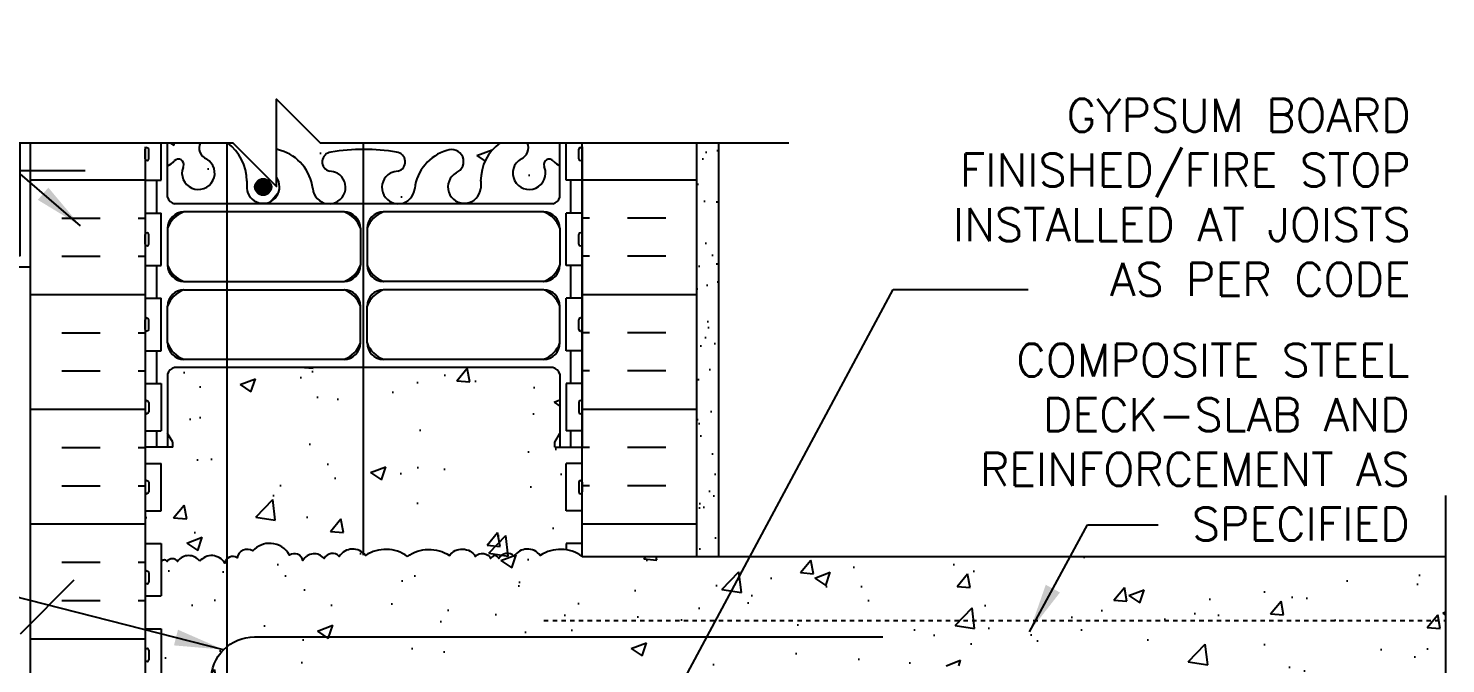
# Model space of a CAD drawing. Header units: inches. Extents: x 142.9 to 233.9, y 158.4 to 227.2.
# Drawn here: x 200.42 to 232.86, y 211.96 to 226.49 of the extents above; entities that cross this region are included whole.
import ezdxf

# ---------------------------------------------------------------- set-up
doc = ezdxf.new("R2010")
doc.units = ezdxf.units.IN
doc.header["$LTSCALE"] = 0.5
doc.header["$MEASUREMENT"] = 0
doc.linetypes.add('HIDDEN2', pattern=[0.1875, 0.125, -0.0625])
for name, color, linetype in [('HATCH', 12, 'Continuous'), ('line25', 2, 'Continuous'), ('LINE3', 3, 'Continuous'), ('LINE50', 5, 'Continuous'), ('LINE9', 9, 'Continuous'), ('TEXT', 4, 'Continuous'), ('Web_Edge', 9, 'Continuous')]:
    doc.layers.add(name, color=color, linetype=linetype)
doc.styles.add('DIM', font='romans.shx', dxfattribs={"width": 0.7})
doc.styles.add('ROMANS', font='romans.shx', dxfattribs={"height": 0.75})
doc.dimstyles.new('ext_12', dxfattribs={"dimscale": 12, "dimtxt": 0.09375, "dimasz": 0.09375, "dimexe": 0.09375, "dimexo": 0.0625, "dimgap": 0.0625, "dimtad": 1, "dimdec": 1, "dimzin": 3, "dimdsep": 46, "dimlunit": 4, "dimtxsty": 'DIM', "dimcen": 0.09, "dimdle": 0.09375, "dimclrt": 4, "dimadec": 0, "dimazin": 0, "dimtfac": 1, "dimtdec": 1, "dimtmove": 2, "dimatfit": 3, "dimfxl": 1, "dimfrac": 2, "dimtolj": 1, "dimtzin": 0, "dimarcsym": 0})

msp = doc.modelspace()

# ---------------------------------------------------------------- hatches: boundary and pattern name
at = {"layer": 'HATCH'}
h = msp.add_hatch(dxfattribs=at)
h.set_pattern_fill('AR-CONC', color=256, scale=0.5)
h.set_pattern_definition([(50, (0, 0), (3.5863, -0.31376), [0.375, -4.125]), (355, (0, 0), (-0.693757, 3.76096), [0.3, -3.3]), (100.4514, (0.299, -0.026), (2.892544, 3.4472), [0.3187, -3.50571]), (46.1842, (0, 1), (5.336207, -0.827596), [0.5625, -6.1875]), (96.6356, (0.4447, 0.931), (4.67331, 4.87059), [0.47805, -5.25857]), (351.1842, (0, 1), (4.67331, 4.87059), [0.45, -4.95]), (21, (0.5, 0.75), (2.984535, -2.013094), [0.375, -4.125]), (326, (0.5, 0.75), (1.216577, 3.62575), [0.3, -3.3]), (71.4514, (0.7487, 0.5822), (4.201112, 1.612656), [0.3187, -3.50571]), (37.5, (0, 0), (0.0607993, 1.6644693), [0, -3.26, 0, -3.35, 0, -3.3125]), (7.5, (0, 0), (1.315348, 1.972059), [0, -1.91, 0, -3.185, 0, -1.2625]), (327.5, (-1.115, 0), (2.669112, -0.1127744), [0, -1.25, 0, -3.9, 0, -5.175]), (317.5, (-1.615, 0), (2.915931, 0.500525), [0, -1.625, 0, -2.59, 0, -3.675])])
h.paths.add_polyline_path([(210.004, 223.699, -1), (210.217, 223.188, 1.661382), (210.778, 222.835), (210.778, 223, -0.237025), (211.223, 223.873), (207.102, 223.873), (206.102, 224.873), (206.102, 223.72, -0.091124), (206.199, 223.699, -0.30095), (206.936, 222.826, 1.661382), (207.497, 223.179, 0.055617), (207.317, 223.225, -0.843243), (207.352, 223.657, -0.049932), (208.102, 223.721, -0.049932), (208.851, 223.657, -0.843243), (208.886, 223.225, 0.055617), (208.706, 223.179, 1.661382), (209.267, 222.826, -0.30095)])
h.paths.add_polyline_path([(212.439, 223.457, 0.10894), (212.592, 223.344), (212.592, 223.873), (211.847, 223.873, -0.420943), (211.7, 223.505, 2.155404), (212.239, 223.31), (212.227, 223.332, -0.834375)])
h.paths.add_polyline_path([(205.102, 223.873), (204.98, 223.873, -0.237025), (205.425, 223), (205.425, 222.835, 1.325711), (206.102, 223.084), (206.102, 222.873)])
h.paths.add_polyline_path([(204.503, 223.505, -0.420943), (204.356, 223.873), (203.612, 223.873), (203.612, 223.344, 0.108933), (203.764, 223.457, -0.8344), (203.976, 223.332), (203.964, 223.31, 2.155404)])
h.paths.add_polyline_path([(212.592, 217.222), (212.592, 218.584, 0.268138), (212.43, 218.732), (203.773, 218.732, 0.268156), (203.612, 218.584), (203.612, 217.222), (203.732, 217.022), (203.732, 216.91), (203.102, 216.91), (203.102, 216.535), (203.466, 216.535), (203.466, 215.455), (203.102, 215.455), (203.102, 214.705), (203.466, 214.705), (203.466, 214.353), (203.466, 214.286, -0.562908), (203.604, 214.295, -0.520567), (203.841, 214.295, -0.523259), (204.347, 214.298, -0.520567), (204.92, 214.258, -0.520567), (205.201, 214.379, -0.520567), (205.563, 214.535, -0.230831), (205.981, 214.708, -0.258655), (206.402, 214.44, -0.520567), (206.707, 214.318, -0.520567), (207.197, 214.362, -0.520567), (207.542, 214.411, -0.520567), (208.141, 214.432, -0.310845), (209.102, 214.41, -0.310845), (210.062, 214.432, -0.520567), (210.661, 214.411, -0.520567), (211.006, 214.362, -0.10231), (211.102, 214.437, -0.10231), (211.197, 214.362, -0.520567), (211.542, 214.411, -0.520567), (212.141, 214.432, -0.185967), (212.737, 214.56), (212.737, 214.705), (213.102, 214.705), (213.102, 215.455), (212.737, 215.455), (212.737, 216.535), (213.102, 216.535), (213.102, 216.91), (212.472, 216.91), (212.472, 217.022)])
h.paths.add_polyline_path([(232.864, 214.408), (213.102, 214.408), (213.102, 214.41, 0.310845), (212.141, 214.432, 0.520567), (211.542, 214.411, 0.520567), (211.197, 214.362, 0.10231), (211.102, 214.437, 0.10231), (211.006, 214.362, 0.520567), (210.661, 214.411, 0.520567), (210.062, 214.432, 0.310845), (209.102, 214.41, 0.310845), (208.141, 214.432, 0.520567), (207.542, 214.411, 0.520567), (207.197, 214.362, 0.520567), (206.707, 214.318, 0.520567), (206.402, 214.44, 0.258655), (205.981, 214.708, 0.230831), (205.563, 214.535, 0.520567), (205.201, 214.379, 0.520567), (204.92, 214.258, 0.520567), (204.347, 214.298, 0.523259), (203.841, 214.295, 0.520567), (203.604, 214.295, 0.562908), (203.466, 214.286), (203.466, 213.505), (203.102, 213.505), (203.102, 212.755), (203.466, 212.755), (203.466, 211.555), (203.102, 211.555), (203.102, 210.805), (203.466, 210.805), (203.466, 210.36), (205.327, 210.36), (205.327, 210.408), (213.102, 210.408), (213.801, 211.908), (215.801, 211.908), (216.5, 210.408), (219.5, 210.408), (220.2, 211.908), (222.2, 211.908), (222.899, 210.408), (225.899, 210.408), (226.599, 211.908), (228.599, 211.908), (229.298, 210.408), (232.298, 210.408), (232.864, 211.621)])
h.paths.add_polyline_path([(205.327, 210.36), (203.466, 210.36), (203.466, 207.908), (205.327, 207.908)])
h.paths.add_polyline_path([(203.102, 207.91), (202.414, 207.91), (202.414, 207.41), (200.914, 207.41), (200.914, 207.91), (200.477, 207.91), (198.477, 207.91), (198.477, 206.41, -1), (197.977, 206.41), (197.977, 207.91), (196.677, 207.91), (196.677, 206.16, 0.079579), (197.677, 202.91), (202.852, 193.535), (202.852, 193.16), (203.102, 193.16)])
h.paths.add_polyline_path([(207.845, 207.648), (203.466, 207.648), (203.466, 207.908), (203.466, 209.605), (203.102, 209.605), (203.102, 207.91), (203.102, 207.151), (203.187, 207.411, -0.6), (203.287, 207.411), (203.335, 207.261), (203.462, 207.261, -0.414214), (203.512, 207.211), (203.512, 207.181), (203.612, 207.181), (203.612, 205.344, 0.108933), (203.764, 205.457, -0.8344), (203.976, 205.332), (203.964, 205.31, 2.155404), (204.503, 205.505, -1), (204.716, 206.016, -0.311223), (205.425, 205), (205.425, 204.835, 1.661382), (205.986, 205.188, -1), (206.199, 205.699, -0.30095), (206.936, 204.826, 1.661382), (207.497, 205.179, 0.055617), (207.317, 205.225, -0.843243), (207.352, 205.657, -0.032936), (207.845, 205.716)])
h.paths.add_polyline_path([(212.592, 207.181), (212.692, 207.181), (212.692, 207.211, -0.414214), (212.742, 207.261), (212.868, 207.261), (212.917, 207.411, -0.6), (213.017, 207.411), (213.102, 207.151), (213.102, 207.648), (208.345, 207.648), (208.345, 205.717, -0.033767), (208.851, 205.657, -0.843243), (208.886, 205.225, 0.055617), (208.706, 205.179, 1.661382), (209.267, 204.826, -0.30095), (210.004, 205.699, -1), (210.217, 205.188, 1.661382), (210.778, 204.835), (210.778, 205, -0.311223), (211.487, 206.016, -1), (211.7, 205.505, 2.155404), (212.239, 205.31), (212.227, 205.332, -0.834375), (212.439, 205.457, 0.10894), (212.592, 205.344)])
h.paths.add_polyline_path([(212.592, 199.222), (212.592, 200.584, 0.268138), (212.43, 200.732), (203.773, 200.732, 0.268156), (203.612, 200.584), (203.612, 199.222), (203.732, 199.022), (203.732, 198.91), (203.732, 198.798), (203.612, 198.598), (203.612, 197.236, 0.268156), (203.773, 197.088), (212.43, 197.088, 0.268138), (212.592, 197.236), (212.592, 198.598), (212.472, 198.798), (212.472, 198.91), (212.472, 199.022)])
h.paths.add_polyline_path([(212.592, 192.476, 0.108935), (212.439, 192.363, -0.8344), (212.227, 192.488), (212.239, 192.51, 2.155404), (211.7, 192.315, -1), (211.487, 191.804, -0.311223), (210.778, 192.82), (210.778, 192.985, 1.661382), (210.217, 192.632, -1), (210.004, 192.121, -0.30095), (209.267, 192.994, 1.661382), (208.706, 192.641, 0.055617), (208.886, 192.595, -0.843243), (208.851, 192.163, -0.049932), (208.102, 192.099, -0.049932), (207.352, 192.163, -0.843243), (207.317, 192.595, 0.055617), (207.497, 192.641, 1.661382), (206.936, 192.994, -0.30095), (206.199, 192.121, -1), (205.986, 192.632, 1.661382), (205.425, 192.985), (205.425, 192.82, -0.311223), (204.716, 191.804, -1), (204.503, 192.315, 2.155404), (203.964, 192.51), (203.976, 192.488, -0.834375), (203.764, 192.363, 0.108938), (203.612, 192.476), (203.612, 190.639), (203.512, 190.639), (203.512, 190.609, -0.414214), (203.462, 190.559), (203.335, 190.559), (203.287, 190.409, -0.6), (203.187, 190.409), (203.102, 190.669), (203.102, 189.91), (203.102, 187.91, 0.088416), (203.248, 187.813), (203.338, 187.813), (203.338, 187.771, -0.249069), (203.448, 187.564), (203.448, 187.496, -0.414214), (203.385, 187.434), (203.338, 187.434), (203.338, 187.364), (203.443, 187.364, 0.231736), (203.8, 187.515, -0.8344), (204.012, 187.389), (204, 187.368, 2.155404), (204.539, 187.562, -1), (204.752, 188.073, -0.311223), (205.461, 187.057), (205.461, 186.892, 1.661382), (206.022, 187.245, -1), (206.235, 187.756, -0.30095), (206.972, 186.884, 1.661382), (207.533, 187.237, 0.055617), (207.353, 187.282, -0.843243), (207.388, 187.715, -0.047544), (208.102, 187.779, -0.047544), (208.815, 187.715, -0.843243), (208.85, 187.282, 0.055617), (208.67, 187.237, 1.661382), (209.231, 186.884, -0.30095), (209.968, 187.756, -1), (210.181, 187.245, 1.661382), (210.742, 186.892), (210.742, 187.057, -0.311223), (211.451, 188.073, -1), (211.664, 187.562, 2.155404), (212.203, 187.368), (212.191, 187.389, -0.834375), (212.403, 187.515, 0.23174), (212.761, 187.364), (212.866, 187.364), (212.866, 187.434), (212.818, 187.434, -0.414214), (212.756, 187.496), (212.756, 187.564, -0.249069), (212.866, 187.771), (212.866, 187.813), (212.956, 187.813, 0.08841), (213.102, 187.91), (213.102, 189.91), (213.102, 190.669), (213.017, 190.409, -0.6), (212.917, 190.409), (212.868, 190.559), (212.742, 190.559, -0.414214), (212.692, 190.609), (212.692, 190.639), (212.592, 190.639)])
h.paths.add_polyline_path([(212.756, 184.064), (212.756, 184.131, -0.414214), (212.818, 184.194), (212.866, 184.194), (212.866, 184.264), (212.761, 184.264, -0.155529), (212.585, 184.398, 0.180914), (212.167, 184.709), (210.586, 185.062, 0.054974), (210.259, 185.098), (208.102, 185.098), (205.944, 185.098, 0.054974), (205.617, 185.062), (204.036, 184.709, 0.180914), (203.618, 184.398, -0.155529), (203.443, 184.264), (203.338, 184.264), (203.338, 184.194), (203.385, 184.194, -0.414214), (203.448, 184.131), (203.448, 184.064, -0.249069), (203.338, 183.857), (203.338, 183.815), (203.248, 183.815, 0.088416), (203.102, 183.718), (203.102, 180.91), (207.3, 180.91), (208.3, 179.91), (208.3, 181.91), (209.3, 180.91), (213.102, 180.91), (213.102, 183.718, 0.08841), (212.956, 183.815), (212.866, 183.815), (212.866, 183.857, -0.249069)])
h = msp.add_hatch(dxfattribs=at)
h.set_pattern_fill('INSUL', color=256, scale=7, style=0)
h.set_pattern_definition([(0, (-2723.06, -189.0995), (0, 2.625), []), (0, (-2723.06, -188.2245), (0, 2.625), [0.875, -0.875]), (0, (-2723.06, -187.3495), (0, 2.625), [0.875, -0.875])])
h.paths.add_polyline_path([(203.102, 223.748), (202.977, 223.873), (200.477, 223.873), (200.477, 207.91), (200.914, 207.91), (200.914, 208.41), (202.414, 208.41), (202.414, 207.91), (203.102, 207.91)])
h = msp.add_hatch(dxfattribs=at)
h.set_pattern_fill('INSUL', color=256, scale=7, style=0)
h.set_pattern_definition([(180, (3139.263, -189.0995), (0, 2.625), []), (180, (3139.263, -188.2245), (0, 2.625), [0.875, -0.875]), (180, (3139.263, -187.3495), (0, 2.625), [0.875, -0.875])])
h.paths.add_polyline_path([(213.102, 214.408), (215.727, 214.408), (215.727, 223.873), (213.102, 223.873)])
h = msp.add_hatch(dxfattribs=at)
h.set_pattern_fill('AR-SAND', color=256, scale=0.5, style=0)
h.set_pattern_definition([(37.5, (135.9942, 15.0657), (-0.0314967, 0.963412), [0, -0.76, 0, -0.85, 0, -0.8125]), (7.5, (135.9942, 15.0657), (0.884888, 1.411073), [0, -0.41, 0, -0.685, 0, -0.2625]), (327.5, (135.3792, 15.0657), (1.557071, 0.0028295), [0, -0.25, 0, -0.9, 0, -1.175]), (317.5, (135.3792, 15.0657), (1.503063, 0.438838), [0, -0.125, 0, -0.59, 0, -0.675])])
h.paths.add_polyline_path([(216.227, 223.873), (215.727, 223.873), (215.727, 214.408), (216.227, 214.408)])
at = {"layer": 'LINE3'}
msp.add_hatch(color=256, dxfattribs=at).paths.add_polyline_path([(205.611, 222.863, 1), (205.986, 222.863, 1)])

# ---------------------------------------------------------------- linework, layer by layer
at = {"layer": 'HATCH'}
for points in [[(204.347, 214.298, 0.523259), (203.841, 214.295, 0.520567), (203.604, 214.295, 0.520567), (203.472, 214.295)], [(205.981, 214.708, 0.230831), (205.563, 214.535, 0.520567), (205.201, 214.379, 0.520567), (204.92, 214.258, 0.520567), (204.347, 214.298, 0.166585)], [(209.102, 214.41, 0.310845), (208.141, 214.432, 0.520567), (207.542, 214.411, 0.520567), (207.197, 214.362, 0.520567), (206.707, 214.318, 0.520567), (206.402, 214.44, 0.258655), (205.981, 214.708, 0.132818)], [(209.102, 214.41, -0.310845), (210.062, 214.432, -0.520567), (210.661, 214.411, -0.520567), (211.006, 214.362, -0.10231), (211.102, 214.437, -0.10231)], [(213.102, 214.41, 0.310845), (212.141, 214.432, 0.520567), (211.542, 214.411, 0.520567), (211.197, 214.362, 0.10231), (211.102, 214.437, 0.10231)]]:
    msp.add_lwpolyline(points, format="xyb", dxfattribs=at)
at = {"layer": 'line25'}
for p, q in [((203.466, 223.015), (203.466, 223.873)), ((212.737, 223.015), (212.737, 223.873)), ((213.102, 214.408), (213.102, 223.873)), ((203.102, 223.748), (203.102, 207.91)), ((203.102, 223.015), (203.466, 223.015)), ((213.102, 223.015), (212.737, 223.015)), ((203.102, 222.265), (203.466, 222.265)), ((203.466, 221.065), (203.466, 222.265)), ((213.102, 222.265), (212.737, 222.265)), ((212.737, 221.065), (212.737, 222.265)), ((203.102, 221.065), (203.466, 221.065)), ((213.102, 221.065), (212.737, 221.065)), ((203.102, 220.315), (203.466, 220.315)), ((203.466, 219.115), (203.466, 220.315)), ((213.102, 220.315), (212.737, 220.315)), ((212.737, 219.115), (212.737, 220.315)), ((203.102, 219.115), (203.466, 219.115)), ((213.102, 219.115), (212.737, 219.115)), ((203.102, 218.365), (203.466, 218.365)), ((203.466, 218.365), (203.466, 217.285)), ((213.102, 218.365), (212.737, 218.365)), ((212.737, 218.365), (212.737, 217.285)), ((203.102, 217.285), (203.466, 217.285)), ((213.102, 217.285), (212.737, 217.285)), ((203.102, 216.785), (203.102, 207.91)), ((203.102, 216.535), (203.466, 216.535)), ((203.466, 215.455), (203.466, 216.535)), ((213.102, 216.535), (212.737, 216.535)), ((212.737, 215.455), (212.737, 216.535)), ((203.102, 215.455), (203.466, 215.455)), ((213.102, 215.455), (212.737, 215.455)), ((203.102, 214.705), (203.466, 214.705)), ((203.466, 214.705), (203.466, 214.353)), ((213.102, 214.705), (212.737, 214.705)), ((212.737, 214.705), (212.737, 214.56)), ((203.466, 214.353), (203.466, 213.505)), ((213.102, 214.408), (232.864, 214.408)), ((203.102, 213.505), (203.466, 213.505)), ((203.102, 212.755), (203.466, 212.755)), ((203.466, 212.755), (203.466, 211.555))]:
    msp.add_line(p, q, dxfattribs=at)
at = {"layer": 'LINE3'}
for p, q in [((204.977, 210.36), (204.977, 223.873)), ((208.096, 214.437), (208.096, 223.873))]:
    msp.add_line(p, q, dxfattribs=at)
at = {"layer": 'LINE3', "linetype": 'Continuous'}
msp.add_lwpolyline([(204.602, 210.36), (204.602, 211.569, -0.414214), (205.602, 212.569), (219.98, 212.569)], format="xyb", dxfattribs=at)
at = {"layer": 'LINE3'}
msp.add_circle((205.799, 222.863), 0.188, dxfattribs=at)
at = {"layer": 'LINE50'}
for p, q in [((200.477, 207.91), (200.477, 223.873)), ((215.727, 214.408), (215.727, 223.873))]:
    msp.add_line(p, q, dxfattribs=at)
at = {"layer": 'LINE9'}
for p, q in [((216.227, 214.408), (216.227, 223.873)), ((203.102, 223.505), (203.102, 223.725)), ((203.102, 223.67), (203.102, 223.67)), ((203.102, 223.56), (203.102, 223.56)), ((203.142, 223.765), (203.142, 223.765)), ((203.182, 223.505), (203.182, 223.725)), ((213.022, 223.505), (213.022, 223.725)), ((213.062, 223.765), (213.062, 223.765)), ((213.102, 223.505), (213.102, 223.725)), ((213.102, 223.67), (213.102, 223.67)), ((213.102, 223.56), (213.102, 223.56)), ((199.727, 223.236), (201.727, 223.236)), ((203.142, 223.465), (203.142, 223.465)), ((213.062, 223.465), (213.062, 223.465)), ((203.102, 221.555), (203.102, 221.775)), ((203.102, 221.72), (203.102, 221.72)), ((203.102, 221.61), (203.102, 221.61)), ((203.142, 221.815), (203.142, 221.815)), ((203.182, 221.555), (203.182, 221.775)), ((213.022, 221.555), (213.022, 221.775)), ((213.062, 221.815), (213.062, 221.815)), ((213.102, 221.555), (213.102, 221.775)), ((213.102, 221.72), (213.102, 221.72)), ((213.102, 221.61), (213.102, 221.61)), ((203.142, 221.515), (203.142, 221.515)), ((213.062, 221.515), (213.062, 221.515)), ((203.102, 219.605), (203.102, 219.825)), ((203.102, 219.77), (203.102, 219.77)), ((203.102, 219.66), (203.102, 219.66)), ((203.142, 219.865), (203.142, 219.865)), ((203.182, 219.605), (203.182, 219.825)), ((213.022, 219.605), (213.022, 219.825)), ((213.062, 219.865), (213.062, 219.865)), ((213.102, 219.605), (213.102, 219.825)), ((213.102, 219.77), (213.102, 219.77)), ((213.102, 219.66), (213.102, 219.66)), ((203.142, 219.565), (203.142, 219.565)), ((213.062, 219.565), (213.062, 219.565)), ((203.102, 217.935), (203.102, 217.715)), ((203.102, 217.88), (203.102, 217.88)), ((203.102, 217.77), (203.102, 217.77)), ((203.142, 217.975), (203.142, 217.975)), ((203.142, 217.675), (203.142, 217.675)), ((203.182, 217.935), (203.182, 217.715)), ((213.022, 217.935), (213.022, 217.715)), ((213.062, 217.975), (213.062, 217.975)), ((213.062, 217.675), (213.062, 217.675)), ((213.102, 217.935), (213.102, 217.715)), ((213.102, 217.88), (213.102, 217.88)), ((213.102, 217.77), (213.102, 217.77)), ((203.102, 216.105), (203.102, 215.885)), ((203.102, 216.05), (203.102, 216.05)), ((203.142, 216.145), (203.142, 216.145)), ((203.182, 216.105), (203.182, 215.885)), ((213.022, 216.105), (213.022, 215.885)), ((213.062, 216.145), (213.062, 216.145)), ((213.102, 216.105), (213.102, 215.885)), ((213.102, 216.05), (213.102, 216.05)), ((203.102, 215.94), (203.102, 215.94)), ((203.142, 215.845), (203.142, 215.845)), ((213.062, 215.845), (213.062, 215.845)), ((213.102, 215.94), (213.102, 215.94)), ((232.864, 215.802), (232.864, 205.41)), ((200.242, 212.637), (201.477, 213.871)), ((203.102, 214.039), (203.102, 213.819)), ((203.102, 213.984), (203.102, 213.984)), ((203.102, 213.874), (203.102, 213.874)), ((203.142, 214.079), (203.142, 214.079)), ((203.142, 213.779), (203.142, 213.779)), ((203.182, 214.039), (203.182, 213.819)), ((203.102, 212.265), (203.102, 212.045)), ((203.102, 212.21), (203.102, 212.21)), ((203.142, 212.305), (203.142, 212.305)), ((203.182, 212.265), (203.182, 212.045)), ((203.102, 212.1), (203.102, 212.1)), ((203.142, 212.005), (203.142, 212.005))]:
    msp.add_line(p, q, dxfattribs=at)
at = {"layer": 'LINE9', "linetype": 'HIDDEN2'}
msp.add_line((212.226, 212.946), (232.864, 212.946), dxfattribs=at)
at = {"layer": 'LINE9'}
msp.add_lwpolyline([(194.376, 223.873), (205.102, 223.873), (206.102, 222.873), (206.102, 224.873), (207.102, 223.873), (217.827, 223.873)], dxfattribs=at)
at = {"layer": 'LINE9', "color": 9}
msp.add_lwpolyline([(200.227, 223.873), (200.227, 221.285), (197.477, 221.285), (197.477, 221.035), (200.477, 221.035), (200.477, 223.873)], dxfattribs=at)
at = {"layer": 'LINE9'}
for centre, start, end in [((203.142, 223.725), 90, 180), ((203.142, 223.725), 360, 90), ((213.062, 223.725), 90, 180), ((213.062, 223.725), 0, 90), ((203.142, 223.505), 180, 270), ((203.142, 223.505), 270, 0), ((213.062, 223.505), 180, 270), ((213.062, 223.505), 270, 0), ((203.142, 221.775), 90, 180), ((203.142, 221.775), 360, 90), ((213.062, 221.775), 90, 180), ((213.062, 221.775), 0, 90), ((203.142, 221.555), 180, 270), ((203.142, 221.555), 270, 0), ((213.062, 221.555), 180, 270), ((213.062, 221.555), 270, 0), ((203.142, 219.825), 90, 180), ((203.142, 219.825), 360, 90), ((213.062, 219.825), 90, 180), ((213.062, 219.825), 0, 90), ((203.142, 219.605), 180, 270), ((203.142, 219.605), 270, 0), ((213.062, 219.605), 180, 270), ((213.062, 219.605), 270, 0), ((203.142, 217.935), 90, 180), ((203.142, 217.715), 180, 270), ((203.142, 217.935), 0, 90), ((203.142, 217.715), 270, 0), ((213.062, 217.935), 90, 180), ((213.062, 217.715), 180, 270), ((213.062, 217.935), 360, 90), ((213.062, 217.715), 270, 0), ((203.142, 216.105), 90, 180), ((203.142, 216.105), 0, 90), ((213.062, 216.105), 90, 180), ((213.062, 216.105), 360, 90), ((203.142, 215.885), 180, 270), ((203.142, 215.885), 270, 0), ((213.062, 215.885), 180, 270), ((213.062, 215.885), 270, 0), ((203.142, 214.039), 90, 180), ((203.142, 213.819), 180, 270), ((203.142, 214.039), 0, 90), ((203.142, 213.819), 270, 0), ((203.142, 212.265), 90, 180), ((203.142, 212.265), 0, 90), ((203.142, 212.045), 180, 270), ((203.142, 212.045), 270, 0)]:
    msp.add_arc(centre, 0.04, start, end, dxfattribs=at)
at = {"layer": 'Web_Edge'}
for p, q in [((203.612, 222.627), (203.612, 223.873)), ((212.592, 222.627), (212.592, 223.873)), ((203.964, 223.31), (203.976, 223.332)), ((212.239, 223.31), (212.227, 223.332)), ((205.425, 223), (205.425, 222.835)), ((210.778, 223), (210.778, 222.835)), ((212.43, 222.479), (203.773, 222.479)), ((207.65, 222.292), (203.987, 222.292)), ((212.217, 222.292), (208.553, 222.292)), ((203.612, 221.917), (203.612, 221.076)), ((208.025, 221.917), (208.025, 221.076)), ((208.178, 221.917), (208.178, 221.077)), ((212.592, 221.917), (212.592, 221.076)), ((203.987, 220.701), (207.65, 220.701)), ((212.217, 220.701), (208.553, 220.701)), ((203.987, 220.51), (207.65, 220.51)), ((212.217, 220.51), (208.553, 220.51)), ((203.612, 219.294), (203.612, 220.135)), ((208.025, 219.294), (208.025, 220.135)), ((208.178, 219.294), (208.178, 220.134)), ((212.592, 219.294), (212.592, 220.135)), ((212.43, 218.732), (203.773, 218.732)), ((207.65, 218.919), (203.987, 218.919)), ((212.217, 218.919), (208.553, 218.919)), ((203.612, 218.584), (203.612, 216.91)), ((212.592, 218.584), (212.592, 216.91)), ((203.732, 217.022), (203.612, 217.222)), ((203.732, 217.022), (203.612, 217.222)), ((203.732, 216.91), (203.732, 217.022)), ((203.732, 216.91), (203.732, 217.022)), ((212.472, 217.022), (212.592, 217.222)), ((212.472, 217.022), (212.592, 217.222)), ((212.472, 216.91), (212.472, 217.022)), ((212.472, 216.91), (212.472, 217.022)), ((203.722, 216.91), (203.102, 216.91)), ((203.732, 216.91), (203.102, 216.91)), ((212.472, 216.91), (213.102, 216.91)), ((212.472, 216.91), (213.102, 216.91))]:
    msp.add_line(p, q, dxfattribs=at)
for points in [[(203.102, 223.781), (203.102, 216.91)], [(213.102, 223.781), (213.102, 216.91)], [(203.362, 222.265), (203.362, 223.015)], [(212.842, 222.265), (212.842, 223.015)], [(203.362, 220.315), (203.362, 221.065)], [(212.842, 220.315), (212.842, 221.065)], [(203.362, 218.365), (203.362, 219.115)], [(212.842, 218.365), (212.842, 219.115)], [(203.362, 216.91), (203.362, 217.285)], [(212.842, 216.91), (212.842, 217.285)]]:
    msp.add_lwpolyline(points, dxfattribs=at)
for centre, radius, start, end in [((204.609, 223.76), 0.277, 156.0068, 247.32), ((204.334, 222.993), 1.092, 0.3332, 53.6711), ((211.869, 222.993), 1.092, 126.3289, 179.6668), ((211.594, 223.76), 0.277, 292.68, 23.9932), ((206.093, 223.443), 0.277, 67.32, 88.1465), ((205.908, 222.706), 1.034, 6.6669, 73.6635), ((207.372, 223.438), 0.22, 95.1835, 255.7396), ((208.048, 219.944), 3.777, 89.1934, 100.6275), ((208.155, 219.944), 3.777, 79.3725, 90.8066), ((208.831, 223.438), 0.22, 284.2604, 84.8165), ((210.295, 222.706), 1.034, 106.3365, 173.3331), ((210.11, 223.443), 0.277, 292.68, 112.68), ((203.431, 223.747), 0.441, 294.1187, 318.9873), ((203.859, 223.375), 0.125, 339.6243, 138.9873), ((204.316, 223.18), 0.375, 159.6243, 60.0685), ((207.203, 222.398), 0.834, 69.3729, 82.1063), ((209, 222.398), 0.834, 97.8937, 110.6271), ((210.404, 222.863), 0.375, 119.9315, 355.7552), ((211.888, 223.18), 0.375, 119.9315, 20.3757), ((212.345, 223.375), 0.125, 41.0127, 200.3757), ((212.772, 223.747), 0.441, 221.0127, 245.8818), ((205.799, 222.863), 0.375, 184.2448, 36.134), ((207.31, 222.854), 0.375, 184.2448, 60.0685), ((208.893, 222.854), 0.375, 119.9315, 355.7552), ((203.82, 222.693), 0.219, 197.3882, 257.4322), ((212.383, 222.693), 0.219, 282.5678, 342.6083), ((204.193, 221.71), 0.617, 109.5682, 160.4318), ((203.987, 221.917), 0.375, 90, 180), ((207.443, 221.71), 0.617, 19.5682, 70.4318), ((207.65, 221.917), 0.375, 360, 90), ((208.76, 221.71), 0.617, 109.5682, 160.4318), ((208.553, 221.917), 0.375, 90, 180), ((212.01, 221.71), 0.617, 19.5682, 70.4318), ((212.217, 221.917), 0.375, 360, 90), ((204.193, 221.283), 0.617, 199.5682, 250.4318), ((203.987, 221.076), 0.375, 180, 270), ((207.443, 221.283), 0.617, 289.5682, 340.4318), ((207.65, 221.076), 0.375, 270, 0), ((208.76, 221.283), 0.617, 199.5682, 250.4318), ((208.553, 221.076), 0.375, 180, 270), ((212.01, 221.283), 0.617, 289.5682, 340.4318), ((212.217, 221.076), 0.375, 270, 0), ((204.193, 219.928), 0.617, 109.5682, 160.4318), ((203.987, 220.135), 0.375, 90, 180), ((207.443, 219.928), 0.617, 19.5682, 70.4318), ((207.65, 220.135), 0.375, 360, 90), ((208.76, 219.928), 0.617, 109.5682, 160.4318), ((208.553, 220.135), 0.375, 90, 180), ((212.01, 219.928), 0.617, 19.5682, 70.4318), ((212.217, 220.135), 0.375, 360, 90), ((204.193, 219.501), 0.617, 199.5682, 250.4318), ((203.987, 219.294), 0.375, 180, 270), ((207.443, 219.501), 0.617, 289.5682, 340.4318), ((207.65, 219.294), 0.375, 270, 0), ((208.76, 219.501), 0.617, 199.5682, 250.4318), ((208.553, 219.294), 0.375, 180, 270), ((212.01, 219.501), 0.617, 289.5682, 340.4318), ((212.217, 219.294), 0.375, 270, 0), ((203.82, 218.518), 0.219, 102.5678, 162.612), ((212.383, 218.518), 0.219, 17.3917, 77.4322)]:
    msp.add_arc(centre, radius, start, end, dxfattribs=at)

# ---------------------------------------------------------------- texts
at = {"layer": 'TEXT', "char_height": 0.75, "width": 12.22718, "attachment_point": 6, "style": 'ROMANS'}
for s, insert in [('\\A1;GYPSUM BOARD FINISHED/FIRE STOP INSTALLED AT JOISTS AS PER CODE', (232.065, 222.626)), ('\\A1;COMPOSITE STEEL DECK-SLAB AND REINFORCEMENT AS SPECIFIED', (232.038, 217.027))]:
    msp.add_mtext(s, dxfattribs=dict(at, insert=insert))

# ---------------------------------------------------------------- leaders
at = {"layer": 'TEXT'}
for points in [[(201.616, 221.975), (196.353, 226.492), (194.771, 226.492)], [(214.539, 209.926), (220.218, 220.516), (223.308, 220.516)], [(223.336, 212.685), (224.668, 215.131), (226.282, 215.131)], [(204.894, 212.276), (194.964, 214.802), (193.091, 214.802)]]:
    msp.add_leader(points, dimstyle='ext_12', override={"dimgap": 0.0625, "dimtad": 0}, dxfattribs=at)

doc.saveas('drawing.dxf')
